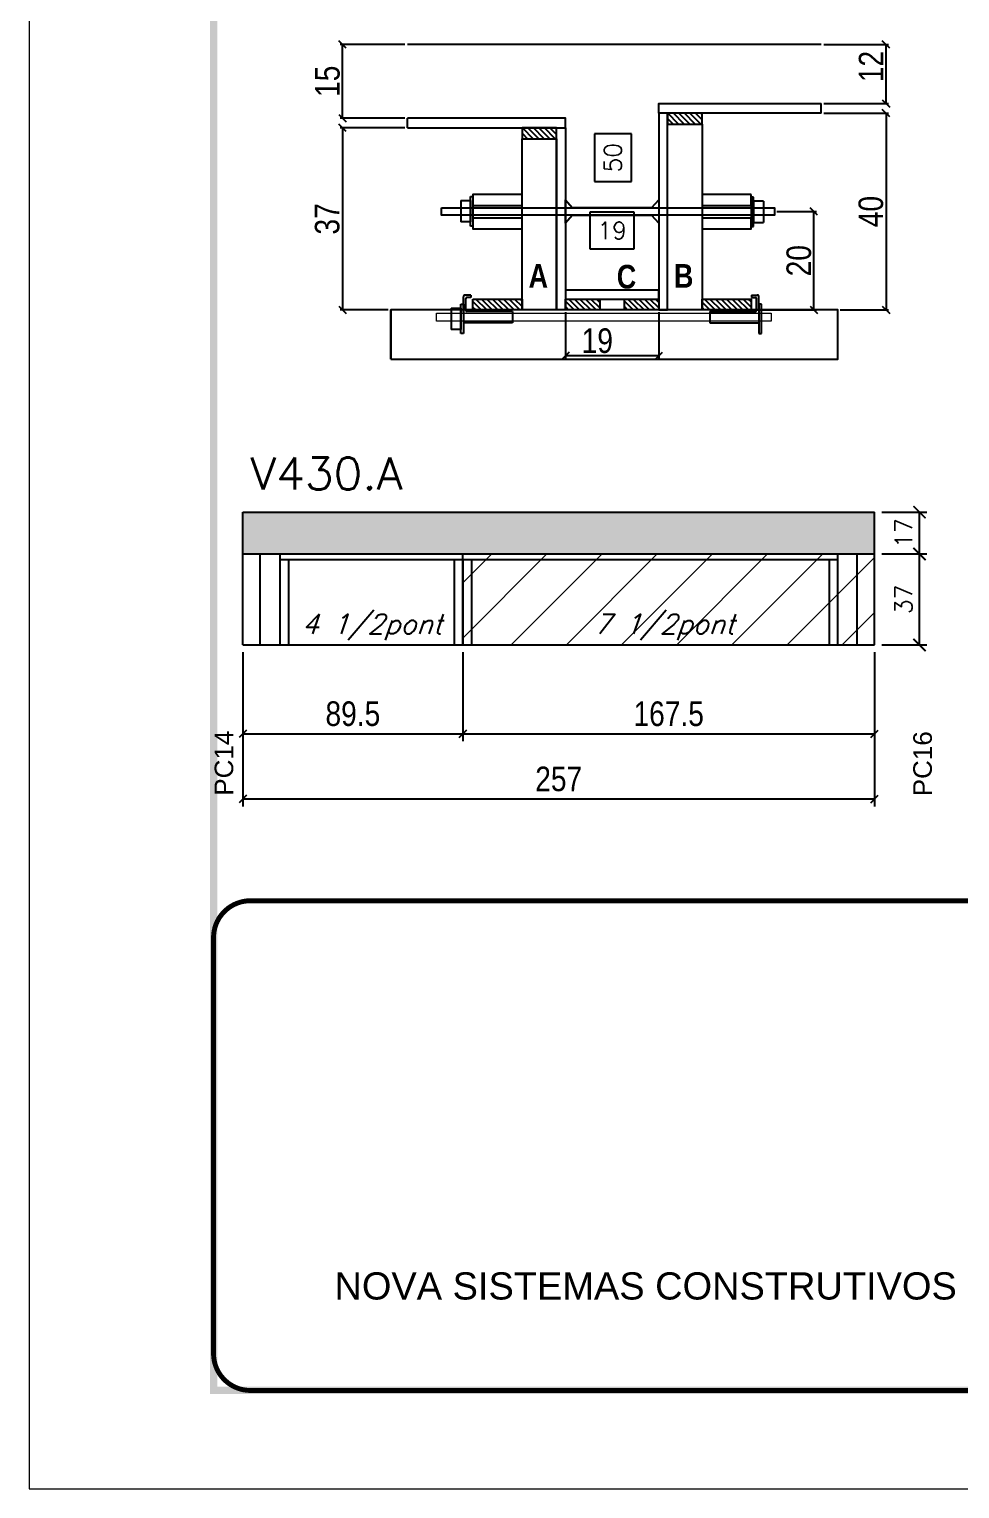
# Model space of a CAD drawing. Extents: x -3394 to 16474, y -5031 to 14397.
# Drawn here: x 7442 to 7821, y 4158 to 4752 of the extents above; entities that cross this region are included whole.
import ezdxf

# ---------------------------------------------------------------- set-up
doc = ezdxf.new("R2010")
doc.units = 0
doc.linetypes.add('CONTINUO', pattern=[0])
doc.linetypes.add('DASHED', pattern=[0.75, 0.5, -0.25])
doc.layers.get('0').update_dxf_attribs({"linetype": 'CONTINUOUS'})
doc.layers.get('Defpoints').update_dxf_attribs({"linetype": 'CONTINUOUS'})
for name, color, linetype in [('1HACHURA MADEIRAS', 1, 'CONTINUOUS'), ('barrote', 251, 'CONTINUOUS'), ('COTA', 241, 'CONTINUOUS'), ('Cota Seção (2x)', 4, 'CONTINUOUS'), ('detalhes', 4, 'CONTINUOUS'), ('NOMENCLATURA', 7, 'CONTINUOUS'), ('Painéis', 200, 'CONTINUOUS'), ('presilha', 1, 'CONTINUOUS'), ('SARR_2.2x10', 60, 'CONTINUOUS'), ('SARR_2.2x7', 40, 'CONTINUOUS'), ('SARR_3.5x7', 81, 'CONTINUOUS'), ('texto', 7, 'CONTINUOUS'), ('Tubo de PVC', 51, 'CONTINUOUS')]:
    doc.layers.add(name, color=color, linetype=linetype)
for name, color, linetype, lineweight in [('CONCRETO', 251, 'CONTINUOUS', 25), ('Folhas', 255, 'CONTINUOUS', 9), ('REAPROVEITAMENTO', 251, 'CONTINUOUS', 9), ('SARRAFO DE PRESSAO', 251, 'DASHED', 9), ('SCO-___-LAJ', 2, 'CONTINUOUS', 0), ('Texto Seção', 7, 'CONTINUOUS', 15)]:
    doc.layers.add(name, color=color, linetype=linetype, lineweight=lineweight)
doc.styles.add('ARIAL', font='arial.ttf')
doc.styles.add('COTA TECNICA', font='techl___.ttf', dxfattribs={"height": 10})
doc.styles.add('COTA TECNICA 2X', font='techl___.ttf', dxfattribs={"height": 10})
doc.styles.add('REGUA-120', font='ROMANS.shx', dxfattribs={"height": 15})
doc.styles.add('ROMANS', font='romans.shx')
doc.styles.add('TECNICA', font='techb___.ttf', dxfattribs={"height": 10})
doc.dimstyles.new('Cota Paínel', dxfattribs={"dimtxt": 7, "dimasz": 5, "dimexe": 3, "dimexo": 3, "dimgap": 3, "dimtad": 1, "dimdec": 1, "dimzin": 12, "dimdsep": 46, "dimtxsty": 'ROMANS', "dimblk": 'ARCHTICK', "dimcen": 0, "dimclrd": 4, "dimclre": 4, "dimclrt": 1, "dimadec": 1, "dimazin": 3, "dimtfac": 1, "dimtdec": 1, "dimtmove": 0, "dimatfit": 3, "dimldrblk": 'OBLIQUE', "dimfxl": 1, "dimtolj": 1, "dimtzin": 12, "dimarcsym": 0})
doc.dimstyles.new('Cota Seção interna', dxfattribs={"dimtxt": 7, "dimasz": 6, "dimexe": 0.18, "dimexo": 2, "dimgap": -4, "dimtad": 3, "dimdec": 1, "dimlfac": 0.5, "dimzin": 12, "dimdsep": 46, "dimtxsty": 'ROMANS', "dimblk": 'ARCHTICK', "dimcen": 0.09, "dimse1": 1, "dimse2": 1, "dimsd1": 1, "dimsd2": 1, "dimclrd": 180, "dimclre": 5, "dimclrt": 1, "dimadec": 0, "dimazin": 3, "dimtfac": 1, "dimtdec": 1, "dimtofl": 0, "dimtmove": 0, "dimatfit": 3, "dimldrblk": 'ARCHTICK', "dimfxl": 1, "dimtolj": 1, "dimtzin": 0, "dimarcsym": 0})
doc.dimstyles.new('PAINEL', dxfattribs={"dimtxt": 10, "dimasz": 3, "dimexe": 3, "dimexo": 3, "dimgap": 3, "dimtad": 1, "dimdec": 1, "dimzin": 12, "dimdsep": 46, "dimtxsty": 'COTA TECNICA', "dimblk1": 'OBLIQUE', "dimblk2": 'OBLIQUE', "dimsah": 1, "dimcen": 0.9, "dimclrd": 4, "dimclre": 4, "dimclrt": 240, "dimadec": 1, "dimazin": 3, "dimtfac": 1, "dimtdec": 1, "dimtmove": 0, "dimatfit": 3, "dimfxl": 1, "dimtolj": 1, "dimtzin": 12, "dimarcsym": 0})
doc.dimstyles.new('SECAO', dxfattribs={"dimscale": 0.333333, "dimtxt": 5, "dimasz": 9, "dimexe": 3, "dimexo": 3, "dimgap": 3, "dimtad": 1, "dimdec": 1, "dimlfac": 0.5, "dimzin": 12, "dimdsep": 46, "dimtxsty": 'COTA TECNICA 2X', "dimblk1": 'OBLIQUE', "dimblk2": 'OBLIQUE', "dimsah": 1, "dimcen": 0.9, "dimclrd": 4, "dimclre": 4, "dimclrt": 240, "dimadec": 1, "dimazin": 3, "dimtfac": 1, "dimtdec": 1, "dimtmove": 0, "dimatfit": 3, "dimfxl": 1, "dimtolj": 1, "dimtzin": 12, "dimarcsym": 0})

# ---------------------------------------------------------------- blocks, each defined once
blk = doc.blocks.new('9999999999')
at = {"color": 30, "linetype": 'CONTINUO', "const_width": 2}
blk.add_lwpolyline([(99583.98, 34230.21), (99583.98, 34414.45, 0.414214), (99568.98, 34429.45), (98228.98, 34429.45, 0.414214), (98213.98, 34414.45), (98213.98, 34245.21, 0.414214), (98228.98, 34230.21), (99583.98, 34230.21)], format="xyb", dxfattribs=at)
at = {"layer": 'Folhas'}
blk.add_lwpolyline([(98138.98, 34190.21), (99623.98, 34190.21), (99623.98, 35240.21), (98138.98, 35240.21)], close=True, dxfattribs=at)
at = {"layer": 'Folhas', "color": 30, "const_width": 3}
blk.add_lwpolyline([(98213.98, 34230.21), (99583.98, 34230.21), (99583.98, 35200.21), (98213.98, 35200.21)], close=True, dxfattribs=at)
at = {"color": 7, "linetype": 'Continuous', "ltscale": 5, "style": 'ARIAL'}
blk.add_text('NOVA SISTEMAS CONSTRUTIVOS', height=11.0592, dxfattribs=at).set_placement((98263.19, 34267.21))
blk = doc.blocks.new('_Oblique')
at = {"color": 0, "linetype": 'ByBlock', "lineweight": -2}
blk.add_line((-0.5, -0.5), (0.5, 0.5), dxfattribs=at)
blk = doc.blocks.new('*D1400')
at = {"layer": 'COTA', "color": 4, "lineweight": -2, "transparency": 16777216}
for p, q in [((7660.37, 4636.6), (7660.37, 4617.92)), ((7698.37, 4636.6), (7698.37, 4617.92)), ((7698.37, 4618.92), (7660.37, 4618.92))]:
    blk.add_line(p, q, dxfattribs=at)
at = {"layer": 'Defpoints', "color": 0, "transparency": 16777216}
for p in [(7660.37, 4637.6), (7698.37, 4637.6), (7660.37, 4618.92)]:
    blk.add_point(p, dxfattribs=at)
at = {"layer": 'COTA', "color": 4, "lineweight": -2, "transparency": 16777216, "xscale": 3, "yscale": 3, "zscale": 3, "rotation": 180}
blk.add_blockref('_Oblique', (7660.37, 4618.92), dxfattribs=at)
at = {"layer": 'COTA', "color": 4, "lineweight": -2, "transparency": 16777216, "xscale": 3, "yscale": 3, "zscale": 3}
blk.add_blockref('_Oblique', (7698.37, 4618.92), dxfattribs=at)
at = {"layer": 'COTA', "color": 240, "transparency": 16777216, "insert": (7673.37, 4625.01), "char_height": 10, "attachment_point": 5, "style": 'COTA TECNICA 2X'}
blk.add_mtext('\\A1;19', dxfattribs=at)
blk = doc.blocks.new('PRESILHA METÁLICA 1')
at = {"layer": 'presilha'}
for p, q in [((7.5, 10.64), (7.5, 19.86)), ((12, 21), (8.64, 21)), ((9, 11.57), (9, 18.93)), ((12, 19.5), (9.57, 19.5)), ((12, 21), (12, 19.5)), ((0, 13), (6, 13)), ((0, 13), (0, 0)), ((6, 15.5), (7.5, 15.5)), ((6, -2.5), (6, 15.5)), ((6, 13), (6, 0)), ((7.5, 15.5), (7.5, -2.5)), ((37.5, 11), (9.57, 11)), ((37.5, 11), (37.5, 4.1)), ((6, 0), (0, 0)), ((37.5, 4.1), (7.5, 4.1)), ((7.5, -2.5), (6, -2.5))]:
    blk.add_line(p, q, dxfattribs=at)
for centre, radius, start, end in [((8.64, 19.86), 1.14, 90, 180), ((9.57, 18.93), 0.57, 90, 180), ((9.57, 11.57), 0.57, 180, 270)]:
    blk.add_arc(centre, radius, start, end, dxfattribs=at)
blk = doc.blocks.new('PRESILHA METÁLICA 2')
at = {"layer": 'presilha'}
for p, q in [((-5.25, 23.5), (-5.25, 22)), ((-5.25, 23.5), (-1.89, 23.5)), ((-5.25, 22), (-2.82, 22)), ((-2.25, 14.07), (-2.25, 21.43)), ((-0.75, 14.64), (-0.75, 22.36)), ((0.75, 18), (-0.75, 18)), ((-0.75, 18), (-0.75, 0)), ((0.75, 0), (0.75, 18)), ((-30.75, 13.5), (-30.75, 6.6)), ((-30.75, 13.5), (-2.82, 13.5)), ((-30.75, 6.6), (-0.75, 6.6)), ((-0.75, 0), (0.75, 0))]:
    blk.add_line(p, q, dxfattribs=at)
for centre, radius, start, end in [((-2.82, 21.43), 0.57, 0, 90), ((-1.89, 22.36), 1.14, 0, 90), ((-2.82, 14.07), 0.57, 270, 0)]:
    blk.add_arc(centre, radius, start, end, dxfattribs=at)
blk = doc.blocks.new('*D1401')
at = {"layer": 'COTA', "color": 4, "lineweight": -2, "transparency": 16777216}
for p, q in [((7595.07, 4711.6), (7568.71, 4711.6)), ((7569.71, 4711.6), (7569.71, 4637.6)), ((7588.31, 4637.6), (7568.71, 4637.6))]:
    blk.add_line(p, q, dxfattribs=at)
at = {"layer": 'Defpoints', "color": 0, "transparency": 16777216}
for p in [(7596.07, 4711.6), (7569.71, 4637.6), (7589.31, 4637.6)]:
    blk.add_point(p, dxfattribs=at)
at = {"layer": 'COTA', "color": 4, "lineweight": -2, "transparency": 16777216, "xscale": 3, "yscale": 3, "zscale": 3}
for p, rotation in [((7569.71, 4711.6), 90), ((7569.71, 4637.6), 270)]:
    blk.add_blockref('_Oblique', p, dxfattribs=dict(at, rotation=rotation))
at = {"layer": 'COTA', "color": 240, "transparency": 16777216, "insert": (7563.5, 4674.6), "char_height": 10, "attachment_point": 5, "rotation": 90, "style": 'COTA TECNICA 2X'}
blk.add_mtext('\\A1;37', dxfattribs=at)
blk = doc.blocks.new('*D1402')
at = {"layer": 'Cota Seção (2x)', "color": 180, "lineweight": -2, "transparency": 16777216}
for p, q in [((7687.21, 4709.16), (7672.21, 4709.16)), ((7672.21, 4709.16), (7672.21, 4689.82)), ((7687.21, 4689.82), (7687.21, 4709.16)), ((7672.21, 4689.82), (7687.21, 4689.82))]:
    blk.add_line(p, q, dxfattribs=at)
at = {"layer": 'Defpoints', "color": 0, "transparency": 16777216}
for p in [(7691.21, 4745.6), (7698.37, 4745.6), (7690.95, 4645.6)]:
    blk.add_point(p, dxfattribs=at)
at = {"layer": 'Cota Seção (2x)', "color": 1, "transparency": 16777216, "insert": (7679.71, 4699.49), "char_height": 7, "attachment_point": 5, "rotation": 90, "style": 'ROMANS'}
blk.add_mtext('\\A1;50', dxfattribs=at)
blk = doc.blocks.new('_ArchTick')
at = {"color": 0, "linetype": 'ByBlock', "const_width": 0.15}
blk.add_lwpolyline([(-0.5, -0.5), (0.5, 0.5)], dxfattribs=at)
blk = doc.blocks.new('*D1403')
at = {"layer": 'COTA', "color": 4, "lineweight": -2, "transparency": 16777216}
for p, q in [((7595.07, 4745.6), (7568.71, 4745.6)), ((7569.71, 4715.6), (7569.71, 4745.6)), ((7595.07, 4715.6), (7568.71, 4715.6))]:
    blk.add_line(p, q, dxfattribs=at)
at = {"layer": 'Defpoints', "color": 0, "transparency": 16777216}
for p in [(7569.71, 4745.6), (7596.07, 4745.6), (7596.07, 4715.6)]:
    blk.add_point(p, dxfattribs=at)
at = {"layer": 'COTA', "color": 4, "lineweight": -2, "transparency": 16777216, "xscale": 3, "yscale": 3, "zscale": 3}
for p, rotation in [((7569.71, 4745.6), 90), ((7569.71, 4715.6), 270)]:
    blk.add_blockref('_Oblique', p, dxfattribs=dict(at, rotation=rotation))
at = {"layer": 'COTA', "color": 240, "transparency": 16777216, "insert": (7563.61, 4730.6), "char_height": 10, "attachment_point": 5, "rotation": 90, "style": 'COTA TECNICA 2X'}
blk.add_mtext('\\A1;15', dxfattribs=at)
blk = doc.blocks.new('*D1404')
at = {"layer": 'COTA', "color": 4, "lineweight": -2, "transparency": 16777216}
for p, q in [((7765.47, 4717.6), (7791.83, 4717.6)), ((7790.83, 4717.6), (7790.83, 4637.6)), ((7772.23, 4637.6), (7791.83, 4637.6))]:
    blk.add_line(p, q, dxfattribs=at)
at = {"layer": 'Defpoints', "color": 0, "transparency": 16777216}
for p in [(7764.47, 4717.6), (7771.23, 4637.6), (7790.83, 4637.6)]:
    blk.add_point(p, dxfattribs=at)
at = {"layer": 'COTA', "color": 4, "lineweight": -2, "transparency": 16777216, "xscale": 3, "yscale": 3, "zscale": 3}
for p, rotation in [((7790.83, 4717.6), 90), ((7790.83, 4637.6), 270)]:
    blk.add_blockref('_Oblique', p, dxfattribs=dict(at, rotation=rotation))
at = {"layer": 'COTA', "color": 240, "transparency": 16777216, "insert": (7784.72, 4677.6), "char_height": 10, "attachment_point": 5, "rotation": 90, "style": 'COTA TECNICA 2X'}
blk.add_mtext('\\A1;40', dxfattribs=at)
blk = doc.blocks.new('*D1405')
at = {"layer": 'COTA', "color": 4, "lineweight": -2, "transparency": 16777216}
for p, q in [((7765.47, 4745.6), (7791.83, 4745.6)), ((7790.83, 4721.6), (7790.83, 4745.6)), ((7765.47, 4721.6), (7791.83, 4721.6))]:
    blk.add_line(p, q, dxfattribs=at)
at = {"layer": 'Defpoints', "color": 0, "transparency": 16777216}
for p in [(7764.47, 4745.6), (7790.83, 4745.6), (7764.47, 4721.6)]:
    blk.add_point(p, dxfattribs=at)
at = {"layer": 'COTA', "color": 4, "lineweight": -2, "transparency": 16777216, "xscale": 3, "yscale": 3, "zscale": 3}
for p, rotation in [((7790.83, 4745.6), 90), ((7790.83, 4721.6), 270)]:
    blk.add_blockref('_Oblique', p, dxfattribs=dict(at, rotation=rotation))
at = {"layer": 'COTA', "color": 240, "transparency": 16777216, "insert": (7784.77, 4736.6), "char_height": 10, "attachment_point": 5, "rotation": 90, "style": 'COTA TECNICA 2X'}
blk.add_mtext('\\A1;12', dxfattribs=at)
blk = doc.blocks.new('*D1620')
at = {"layer": 'Cota Seção (2x)', "color": 180, "lineweight": -2, "transparency": 16777216}
for p, q in [((7688.37, 4677.37), (7670.37, 4677.37)), ((7670.37, 4677.37), (7670.37, 4662.37)), ((7688.37, 4662.37), (7688.37, 4677.37)), ((7670.37, 4662.37), (7688.37, 4662.37))]:
    blk.add_line(p, q, dxfattribs=at)
at = {"layer": 'Defpoints', "color": 0, "transparency": 16777216}
for p in [(7698.37, 4658.37), (7660.37, 4645.6), (7698.37, 4645.6)]:
    blk.add_point(p, dxfattribs=at)
at = {"layer": 'Cota Seção (2x)', "color": 1, "transparency": 16777216, "insert": (7679.37, 4669.87), "char_height": 7, "attachment_point": 5, "style": 'ROMANS'}
blk.add_mtext('\\A1;19', dxfattribs=at)
blk = doc.blocks.new('*D1406')
at = {"layer": 'COTA', "color": 4, "linetype": 'ByBlock', "lineweight": -2, "transparency": 16777216}
for p, q in [((7529.16, 4498.29), (7529.16, 4462.1)), ((7618.66, 4498.29), (7618.66, 4462.1)), ((7529.16, 4465.1), (7618.66, 4465.1))]:
    blk.add_line(p, q, dxfattribs=at)
at = {"layer": 'Defpoints', "color": 0, "linetype": 'ByBlock', "transparency": 16777216}
for p in [(7529.16, 4501.29), (7618.66, 4501.29), (7618.66, 4465.1)]:
    blk.add_point(p, dxfattribs=at)
at = {"layer": 'COTA', "color": 4, "linetype": 'ByBlock', "lineweight": -2, "transparency": 16777216, "xscale": 3, "yscale": 3, "zscale": 3, "rotation": 180}
blk.add_blockref('_Oblique', (7529.16, 4465.1), dxfattribs=at)
at = {"layer": 'COTA', "color": 4, "linetype": 'ByBlock', "lineweight": -2, "transparency": 16777216, "xscale": 3, "yscale": 3, "zscale": 3}
blk.add_blockref('_Oblique', (7618.66, 4465.1), dxfattribs=at)
at = {"layer": 'COTA', "color": 240, "linetype": 'ByBlock', "transparency": 16777216, "insert": (7573.91, 4473.24), "char_height": 10, "attachment_point": 5, "style": 'COTA TECNICA'}
blk.add_mtext('\\A1;89.5', dxfattribs=at)
blk = doc.blocks.new('*D1407')
at = {"layer": 'COTA', "color": 4, "linetype": 'ByBlock', "lineweight": -2, "transparency": 16777216}
for p, q in [((7618.66, 4498.29), (7618.66, 4462.1)), ((7786.16, 4498.29), (7786.16, 4462.1)), ((7618.66, 4465.1), (7786.16, 4465.1))]:
    blk.add_line(p, q, dxfattribs=at)
at = {"layer": 'Defpoints', "color": 0, "linetype": 'ByBlock', "transparency": 16777216}
for p in [(7618.66, 4501.29), (7786.16, 4501.29), (7786.16, 4465.1)]:
    blk.add_point(p, dxfattribs=at)
at = {"layer": 'COTA', "color": 4, "linetype": 'ByBlock', "lineweight": -2, "transparency": 16777216, "xscale": 3, "yscale": 3, "zscale": 3, "rotation": 180}
blk.add_blockref('_Oblique', (7618.66, 4465.1), dxfattribs=at)
at = {"layer": 'COTA', "color": 4, "linetype": 'ByBlock', "lineweight": -2, "transparency": 16777216, "xscale": 3, "yscale": 3, "zscale": 3}
blk.add_blockref('_Oblique', (7786.16, 4465.1), dxfattribs=at)
at = {"layer": 'COTA', "color": 240, "linetype": 'ByBlock', "transparency": 16777216, "insert": (7702.41, 4473.21), "char_height": 10, "attachment_point": 5, "style": 'COTA TECNICA'}
blk.add_mtext('\\A1;167.5', dxfattribs=at)
blk = doc.blocks.new('*D1621')
at = {"layer": 'COTA', "color": 4, "linetype": 'ByBlock', "lineweight": -2, "transparency": 16777216}
for p, q in [((7529.16, 4498.29), (7529.16, 4435.6)), ((7786.16, 4498.29), (7786.16, 4435.6)), ((7529.16, 4438.6), (7786.16, 4438.6))]:
    blk.add_line(p, q, dxfattribs=at)
at = {"layer": 'Defpoints', "color": 0, "linetype": 'ByBlock', "transparency": 16777216}
for p in [(7529.16, 4501.29), (7786.16, 4501.29), (7786.16, 4438.6)]:
    blk.add_point(p, dxfattribs=at)
at = {"layer": 'COTA', "color": 4, "linetype": 'ByBlock', "lineweight": -2, "transparency": 16777216, "xscale": 3, "yscale": 3, "zscale": 3, "rotation": 180}
blk.add_blockref('_Oblique', (7529.16, 4438.6), dxfattribs=at)
at = {"layer": 'COTA', "color": 4, "linetype": 'ByBlock', "lineweight": -2, "transparency": 16777216, "xscale": 3, "yscale": 3, "zscale": 3}
blk.add_blockref('_Oblique', (7786.16, 4438.6), dxfattribs=at)
at = {"layer": 'COTA', "color": 240, "linetype": 'ByBlock', "transparency": 16777216, "insert": (7657.66, 4446.71), "char_height": 10, "attachment_point": 5, "style": 'COTA TECNICA'}
blk.add_mtext('\\A1;257', dxfattribs=at)
blk = doc.blocks.new('*D1408')
at = {"layer": 'COTA', "color": 4, "lineweight": -2, "transparency": 16777216}
for p, q in [((7789.16, 4538.29), (7807.47, 4538.29)), ((7804.47, 4501.29), (7804.47, 4538.29)), ((7789.16, 4501.29), (7807.47, 4501.29))]:
    blk.add_line(p, q, dxfattribs=at)
at = {"layer": 'Defpoints', "color": 0, "transparency": 16777216}
for p in [(7786.16, 4538.29), (7804.47, 4538.29), (7786.16, 4501.29)]:
    blk.add_point(p, dxfattribs=at)
at = {"layer": 'COTA', "color": 4, "lineweight": -2, "transparency": 16777216, "xscale": 5, "yscale": 5, "zscale": 5}
for p, rotation in [((7804.47, 4538.29), 90), ((7804.47, 4501.29), 270)]:
    blk.add_blockref('_ArchTick', p, dxfattribs=dict(at, rotation=rotation))
at = {"layer": 'COTA', "color": 1, "transparency": 16777216, "insert": (7797.97, 4519.79), "char_height": 7, "attachment_point": 5, "rotation": 90, "style": 'ROMANS'}
blk.add_mtext('\\A1;37', dxfattribs=at)
blk = doc.blocks.new('*D1409')
at = {"layer": 'COTA', "color": 4, "linetype": 'Continuous', "lineweight": -2, "transparency": 16777216}
for p, q in [((7789.16, 4555.29), (7807.47, 4555.29)), ((7804.47, 4538.29), (7804.47, 4555.29))]:
    blk.add_line(p, q, dxfattribs=at)
at = {"layer": 'COTA', "color": 4, "lineweight": -2, "transparency": 16777216}
blk.add_line((7789.16, 4538.29), (7807.47, 4538.29), dxfattribs=at)
at = {"layer": 'Defpoints', "color": 0, "linetype": 'Continuous', "transparency": 16777216}
for p in [(7786.16, 4555.29), (7804.47, 4555.29), (7786.16, 4538.29)]:
    blk.add_point(p, dxfattribs=at)
at = {"layer": 'COTA', "color": 4, "linetype": 'Continuous', "lineweight": -2, "transparency": 16777216, "xscale": 5, "yscale": 5, "zscale": 5}
for p, rotation in [((7804.47, 4555.29), 90), ((7804.47, 4538.29), 270)]:
    blk.add_blockref('_ArchTick', p, dxfattribs=dict(at, rotation=rotation))
at = {"layer": 'COTA', "color": 1, "linetype": 'Continuous', "transparency": 16777216, "insert": (7797.97, 4546.79), "char_height": 7, "attachment_point": 5, "rotation": 90, "style": 'ROMANS'}
blk.add_mtext('\\A1;17', dxfattribs=at)
blk = doc.blocks.new('*D1412')
at = {"layer": 'COTA', "color": 4, "lineweight": -2, "transparency": 16777216}
for p, q in [((7746.45, 4677.6), (7762.5, 4677.6)), ((7761.5, 4637.6), (7761.5, 4677.6)), ((7736.97, 4637.6), (7762.5, 4637.6))]:
    blk.add_line(p, q, dxfattribs=at)
at = {"layer": 'Defpoints', "color": 0, "transparency": 16777216}
for p in [(7745.45, 4677.6), (7761.5, 4677.6), (7735.97, 4637.6)]:
    blk.add_point(p, dxfattribs=at)
at = {"layer": 'COTA', "color": 4, "lineweight": -2, "transparency": 16777216, "xscale": 3, "yscale": 3, "zscale": 3}
for p, rotation in [((7761.5, 4677.6), 90), ((7761.5, 4637.6), 270)]:
    blk.add_blockref('_Oblique', p, dxfattribs=dict(at, rotation=rotation))
at = {"layer": 'COTA', "color": 240, "transparency": 16777216, "insert": (7755.4, 4657.6), "char_height": 10, "attachment_point": 5, "rotation": 90, "style": 'COTA TECNICA 2X'}
blk.add_mtext('\\A1;20', dxfattribs=at)

msp = doc.modelspace()

# ---------------------------------------------------------------- hatches: boundary and pattern name
at = {"layer": 'COTA', "linetype": 'Continuous'}
h = msp.add_hatch(dxfattribs=at)
h.set_pattern_fill('AR-CONC', color=256, scale=0.05)
h.set_pattern_definition([(50, (7355.4725, -1725.9655), (9.1092334, -0.796954), [0.9525, -10.4775]), (355, (7355.472, -1725.9655), (-1.762171, 9.552842), [0.762, -8.382029]), (100.45144, (7356.232, -1726.032), (7.347062, 8.755888), [0.8095, -8.904512]), (46.1842, (7355.472, -1723.426), (13.553952, -2.102116), [1.42875, -15.71625]), (96.63556, (7356.602, -1723.601), (11.870207, 12.371306), [1.21425, -13.35678]), (351.18415, (7355.472, -1723.426), (11.870207, 12.371306), [1.142998, -12.572987]), (21, (7356.7425, -1724.0605), (7.58072, -5.11326), [0.9525, -10.4775]), (326, (7356.742, -1724.0605), (3.090101, 9.209398), [0.762, -8.382]), (71.45144, (7357.374, -1724.487), (10.670821, 4.096138), [0.8095, -8.904497]), (37.5, (7355.4725, -1725.9655), (0.1544302, 4.227752), [0, -8.2804, 0, -8.509, 0, -8.41375]), (7.5, (7355.4725, -1725.9655), (3.340983, 5.0090287), [0, -4.8514, 0, -8.0899, 0, -3.20675]), (327.5, (7352.6404, -1725.9655), (6.7795298, -0.2864372), [0, -3.175, 0, -9.906, 0, -13.1445]), (317.5, (7351.3704, -1725.9655), (7.406459, 1.2713246), [0, -4.1275, 0, -6.5786, 0, -9.3345])])
h.paths.add_polyline_path([(7786.16, 4538.29), (7786.16, 4555.29), (7529.16, 4555.29), (7529.16, 4538.29)])
at = {"layer": 'REAPROVEITAMENTO'}
h = msp.add_hatch(dxfattribs=at)
h.set_pattern_fill('ANSI31', color=256, scale=5)
h.set_pattern_definition([(45, (-86.736, -6052.543), (-11.22532, 11.22532), [])])
h.paths.add_polyline_path([(7618.66, 4538.29), (7618.66, 4501.29), (7786.16, 4501.29), (7786.16, 4538.29)])
at = {"layer": 'SARR_2.2x10'}
h = msp.add_hatch(dxfattribs=at)
h.set_pattern_fill('ANSI31', color=256, scale=0.5, angle=90)
h.set_pattern_definition([(135, (40720.5903, -118874.5708), (-1.122532015, -1.122532015), [])])
h.paths.add_polyline_path([(7622.77, 4642), (7622.77, 4637.6), (7642.77, 4637.6), (7642.77, 4642)])
h = msp.add_hatch(dxfattribs=at)
h.set_pattern_fill('ANSI31', color=256, scale=0.5, angle=90)
h.set_pattern_definition([(135, (40833.7903, -118874.5708), (-1.122532015, -1.122532015), [])])
h.paths.add_polyline_path([(7715.97, 4642), (7715.97, 4637.6), (7735.97, 4637.6), (7735.97, 4642)])
at = {"layer": 'SARR_2.2x7'}
h = msp.add_hatch(dxfattribs=at)
h.set_pattern_fill('ANSI31', color=256, scale=0.5, angle=90)
h.set_pattern_definition([(135, (40724.5903, -118798.9708), (-1.122532015, -1.122532015), [])])
h.paths.add_polyline_path([(7701.97, 4717.6), (7701.97, 4713.2), (7715.97, 4713.2), (7715.97, 4717.6)])
h = msp.add_hatch(dxfattribs=at)
h.set_pattern_fill('ANSI31', color=256, scale=0.5, angle=90)
h.set_pattern_definition([(135, (40665.3903, -118804.9708), (-1.122532015, -1.122532015), [])])
h.paths.add_polyline_path([(7642.77, 4711.6), (7642.77, 4707.2), (7656.77, 4707.2), (7656.77, 4711.6)])
h = msp.add_hatch(dxfattribs=at)
h.set_pattern_fill('ANSI31', color=256, scale=0.5, angle=90)
h.set_pattern_definition([(135, (40848.1903, -118874.5708), (-1.122532015, -1.122532015), [])])
h.paths.add_polyline_path([(7660.37, 4642), (7660.37, 4637.6), (7674.37, 4637.6), (7674.37, 4642)])
h = msp.add_hatch(dxfattribs=at)
h.set_pattern_fill('ANSI31', color=256, scale=0.5, angle=90)
h.set_pattern_definition([(135, (40872.1903, -118874.5708), (-1.122532015, -1.122532015), [])])
h.paths.add_polyline_path([(7684.37, 4642), (7684.37, 4637.6), (7698.37, 4637.6), (7698.37, 4642)])

# ---------------------------------------------------------------- linework, layer by layer
at = {"layer": '1HACHURA MADEIRAS', "elevation": 0}
for points in [[(7642.77, 4684.51), (7622.77, 4684.51), (7622.77, 4680.11), (7642.77, 4680.11)], [(7735.97, 4684.51), (7715.97, 4684.51), (7715.97, 4680.11), (7735.97, 4680.11)], [(7642.77, 4674.91), (7622.77, 4674.91), (7622.77, 4670.51), (7642.77, 4670.51)], [(7735.97, 4674.91), (7715.97, 4674.91), (7715.97, 4670.51), (7735.97, 4670.51)]]:
    msp.add_lwpolyline(points, close=True, dxfattribs=at)
at = {"layer": 'barrote', "elevation": 0}
msp.add_lwpolyline([(7589.31, 4617.6), (7771.23, 4617.6), (7771.23, 4637.6), (7589.31, 4637.6)], close=True, dxfattribs=at)
at = {"layer": 'CONCRETO', "linetype": 'Continuous'}
msp.add_line((7764.47, 4745.6), (7596.07, 4745.6), dxfattribs=at)
at = {"layer": 'COTA', "linetype": 'Continuous'}
for p in [(7529.16, 4555.29), (7786.16, 4538.29)]:
    msp.add_line(p, (7786.16, 4555.29), dxfattribs=at)
at = {"layer": 'COTA', "linetype": 'ByBlock'}
msp.add_line((7529.16, 4538.29), (7529.16, 4555.29), dxfattribs=at)
at = {"layer": 'detalhes', "color": 250}
msp.add_line((7589.31, 4617.6), (7589.31, 4637.6), dxfattribs=at)
at = {"layer": 'Painéis', "linetype": 'Continuous'}
for p, q in [((7764.47, 4717.6), (7764.47, 4721.6)), ((7596.07, 4711.6), (7596.07, 4715.6))]:
    msp.add_line(p, q, dxfattribs=at)
at = {"layer": 'Painéis', "linetype": 'ByBlock'}
for p, q in [((7529.16, 4538.29), (7786.16, 4538.29)), ((7529.16, 4501.29), (7529.16, 4538.29)), ((7618.66, 4501.29), (7618.66, 4538.29)), ((7786.16, 4501.29), (7786.16, 4538.29)), ((7529.16, 4501.29), (7786.16, 4501.29))]:
    msp.add_line(p, q, dxfattribs=at)
at = {"layer": 'Painéis', "linetype": 'Continuous', "elevation": 0}
for points in [[(7764.47, 4717.6), (7698.37, 4717.6), (7698.37, 4721.6), (7764.47, 4721.6)], [(7596.07, 4711.6), (7660.37, 4711.6), (7660.37, 4715.6), (7596.07, 4715.6)]]:
    msp.add_lwpolyline(points, dxfattribs=at)
for points in [[(7701.97, 4637.6), (7701.97, 4717.6), (7698.37, 4717.6), (7698.37, 4637.6)], [(7656.77, 4637.6), (7656.77, 4711.6), (7660.37, 4711.6), (7660.37, 4637.6)], [(7698.37, 4645.6), (7660.37, 4645.6), (7660.37, 4642), (7698.37, 4642)]]:
    msp.add_lwpolyline(points, close=True, dxfattribs=at)
at = {"layer": 'presilha'}
for p, q in [((7617.77, 4682.03), (7621.77, 4682.03)), ((7617.77, 4682.03), (7617.77, 4673.37)), ((7621.77, 4683.7), (7622.77, 4683.7)), ((7621.77, 4671.7), (7621.77, 4683.7)), ((7621.77, 4682.03), (7621.77, 4673.37)), ((7622.77, 4683.7), (7622.77, 4671.7)), ((7736.97, 4683.51, 0), (7735.97, 4683.51, 0)), ((7735.97, 4683.51, 0), (7735.97, 4671.51, 0)), ((7736.97, 4671.51, 0), (7736.97, 4683.51, 0)), ((7740.97, 4681.84, 0), (7736.97, 4681.84, 0)), ((7736.97, 4681.84, 0), (7736.97, 4673.17, 0)), ((7740.97, 4681.84, 0), (7740.97, 4673.17, 0)), ((7621.77, 4673.37), (7617.77, 4673.37)), ((7622.77, 4671.7), (7621.77, 4671.7)), ((7735.97, 4671.51, 0), (7736.97, 4671.51, 0)), ((7736.97, 4673.17, 0), (7740.97, 4673.17, 0))]:
    msp.add_line(p, q, dxfattribs=at)
at = {"layer": 'presilha', "elevation": 0}
msp.add_lwpolyline([(7609.99, 4679.1), (7745.45, 4679.1), (7745.45, 4676.1), (7609.99, 4676.1)], close=True, dxfattribs=at)
at = {"layer": 'SARR_2.2x10', "elevation": 0}
for points in [[(7622.77, 4642), (7642.77, 4642), (7642.77, 4637.6), (7622.77, 4637.6)], [(7715.97, 4642), (7735.97, 4642), (7735.97, 4637.6), (7715.97, 4637.6)]]:
    msp.add_lwpolyline(points, close=True, dxfattribs=at)
at = {"layer": 'SARR_2.2x7', "linetype": 'Continuous'}
for p, q in [((7536.16, 4501.29), (7536.16, 4538.29)), ((7779.16, 4501.29), (7779.16, 4538.29)), ((7544.16, 4536.09), (7618.66, 4536.09)), ((7618.66, 4536.09), (7771.16, 4536.09))]:
    msp.add_line(p, q, dxfattribs=at)
at = {"layer": 'SARR_2.2x7', "elevation": 0}
for points in [[(7715.97, 4717.6), (7701.97, 4717.6), (7701.97, 4713.2), (7715.97, 4713.2)], [(7656.77, 4711.6), (7642.77, 4711.6), (7642.77, 4707.2), (7656.77, 4707.2)], [(7660.37, 4642), (7674.37, 4642), (7674.37, 4637.6), (7660.37, 4637.6)], [(7684.37, 4642), (7698.37, 4642), (7698.37, 4637.6), (7684.37, 4637.6)]]:
    msp.add_lwpolyline(points, close=True, dxfattribs=at)
at = {"layer": 'SARR_3.5x7'}
for p, q in [((7544.16, 4538.29), (7544.16, 4501.29)), ((7771.16, 4538.29), (7771.16, 4501.29)), ((7547.66, 4536.09), (7547.66, 4501.29)), ((7615.16, 4536.09), (7615.16, 4501.29)), ((7618.66, 4536.09), (7618.66, 4501.29)), ((7622.16, 4536.09), (7622.16, 4501.29)), ((7767.66, 4536.09), (7767.66, 4501.29)), ((7544.16, 4501.29), (7547.66, 4501.29)), ((7615.16, 4501.29), (7618.66, 4501.29)), ((7618.66, 4501.29), (7622.16, 4501.29)), ((7767.66, 4501.29), (7771.16, 4501.29))]:
    msp.add_line(p, q, dxfattribs=at)
at = {"layer": 'SARR_3.5x7', "elevation": 0}
for points in [[(7701.97, 4713.2), (7715.97, 4713.2), (7715.97, 4637.6), (7701.97, 4637.6)], [(7642.77, 4707.2), (7656.77, 4707.2), (7656.77, 4637.6), (7642.77, 4637.6)]]:
    msp.add_lwpolyline(points, close=True, dxfattribs=at)
at = {"layer": 'SCO-___-LAJ', "color": 1, "elevation": 0}
msp.add_lwpolyline([(7607.91, 4636.27), (7744.08, 4636.27), (7744.08, 4633.07), (7607.91, 4633.07)], close=True, dxfattribs=at)
at = {"layer": 'Tubo de PVC', "elevation": 0}
msp.add_lwpolyline([(7698.37, 4682.34), (7698.37, 4672.86), (7695.57, 4676.01), (7663.17, 4676.01), (7660.37, 4672.86), (7660.37, 4682.34), (7663.17, 4679.19), (7695.57, 4679.19)], close=True, dxfattribs=at)

# ---------------------------------------------------------------- block references
at = {"layer": 'presilha', "xscale": 0.6666666666666666, "yscale": 0.6666666666666666, "zscale": 0.6666666666666666}
for name, p in [('PRESILHA METÁLICA 1', (7613.9, 4629.63)), ('PRESILHA METÁLICA 2', (7739.65, 4627.97))]:
    msp.add_blockref(name, p, dxfattribs=at)
at = {"layer": 'SARRAFO DE PRESSAO', "color": 6, "linetype": 'ByBlock'}
msp.add_blockref('9999999999', (-90696.77, -30032.25), dxfattribs=at)

# ---------------------------------------------------------------- texts
at = {"layer": 'detalhes', "style": 'TECNICA'}
for s, p in [('A', (7645.39, 4646.62)), ('C', (7681.28, 4646.3)), ('B', (7704.52, 4646.62))]:
    msp.add_text(s, height=9.6, dxfattribs=at).set_placement(p)
at = {"layer": 'NOMENCLATURA', "linetype": 'Continuous', "style": 'ARIAL'}
for s, p in [('PC14', (7525.23, 4439.94)), ('PC16', (7809.49, 4439.72))]:
    msp.add_text(s, height=7.567, rotation=90, dxfattribs=at).set_placement(p)
at = {"layer": 'texto', "color": 2, "char_height": 8, "attachment_point": 5, "style": 'ROMANS'}
for s, insert in [('{\\Q19;\\C256;4 1/2pont}', (7581.67, 4508.51)), ('{\\Q19;\\C256;7 1/2pont}', (7700.63, 4508.51))]:
    msp.add_mtext(s, dxfattribs=dict(at, insert=insert))
at = {"layer": 'Texto Seção', "style": 'REGUA-120', "width": 1.05}
msp.add_text('V430.A', height=13, dxfattribs=at).set_placement((7532.16, 4564.47))

# ---------------------------------------------------------------- dimensions: what is measured, and where the dimension line sits
at = {"layer": 'COTA'}
for base, p1, p2, angle, picture, middle in [((7569.71, 4745.6), (7596.07, 4715.6), (7596.07, 4745.6), 90, '*D1403', (7569.71, 4730.6)), ((7790.83, 4745.6), (7764.47, 4721.6), (7764.47, 4745.6), 90, '*D1405', (7790.83, 4736.6)), ((7660.37, 4618.92, 0), (7698.37, 4637.6), (7660.37, 4637.6), 180, '*D1400', (7673.37, 4618.92, 0))]:
    dim = msp.add_linear_dim(base=base, p1=p1, p2=p2, angle=angle, dimstyle='SECAO', dxfattribs=at)
    dim.commit()
    dim.dimension.update_dxf_attribs({"geometry": picture, "text_midpoint": middle, "dimtype": 160})
for base, p1, p2, dimstyle, picture, middle in [((7790.83, 4637.6), (7764.47, 4717.6), (7771.23, 4637.6), 'SECAO', '*D1404', (7784.72, 4677.6)), ((7569.71, 4637.6), (7596.07, 4711.6), (7589.31, 4637.6), 'SECAO', '*D1401', (7563.5, 4674.6)), ((7761.5, 4677.6), (7735.97, 4637.6), (7745.45, 4677.6), 'SECAO', '*D1412', (7755.4, 4657.6)), ((7804.47, 4538.29), (7786.16, 4501.29), (7786.16, 4538.29), 'Cota Paínel', '*D1408', (7797.97, 4519.79))]:
    dim = msp.add_linear_dim(base=base, p1=p1, p2=p2, angle=90, dimstyle=dimstyle, dxfattribs=at)
    dim.commit()
    dim.dimension.update_dxf_attribs({"geometry": picture, "text_midpoint": middle})
at = {"layer": 'COTA', "linetype": 'Continuous'}
dim = msp.add_linear_dim(base=(7804.47, 4555.29), p1=(7786.16, 4538.29), p2=(7786.16, 4555.29), angle=90, dimstyle='Cota Paínel', dxfattribs=at)
dim.commit()
dim.dimension.update_dxf_attribs({"geometry": '*D1409', "text_midpoint": (7804.47, 4546.79), "dimtype": 160})
at = {"layer": 'COTA', "linetype": 'ByBlock'}
for base, p2, picture, middle in [((7618.66, 4465.1), (7618.66, 4501.29), '*D1406', (7573.91, 4473.24)), ((7786.16, 4438.6), (7786.16, 4501.29), '*D1621', (7657.66, 4446.71))]:
    dim = msp.add_linear_dim(base=base, p1=(7529.16, 4501.29), p2=p2, dimstyle='PAINEL', dxfattribs=at)
    dim.commit()
    dim.dimension.update_dxf_attribs({"geometry": picture, "text_midpoint": middle})
dim = msp.add_linear_dim(base=(7786.16, 4465.1), p1=(7618.66, 4501.29), p2=(7786.16, 4501.29), dimstyle='PAINEL', override={"dimtmove": 1}, dxfattribs=at)
dim.commit()
dim.dimension.update_dxf_attribs({"geometry": '*D1407', "text_midpoint": (7702.41, 4473.21)})
at = {"layer": 'Cota Seção (2x)'}
dim = msp.add_linear_dim(base=(7691.21, 4745.6), p1=(7690.95, 4645.6), p2=(7698.37, 4745.6), angle=90, dimstyle='Cota Seção interna', dxfattribs=at)
dim.commit()
dim.dimension.update_dxf_attribs({"geometry": '*D1402', "text_midpoint": (7691.21, 4699.49), "dimtype": 160})
dim = msp.add_linear_dim(base=(7698.37, 4658.37), p1=(7660.37, 4645.6), p2=(7698.37, 4645.6), dimstyle='Cota Seção interna', dxfattribs=at)
dim.commit()
dim.dimension.update_dxf_attribs({"geometry": '*D1620', "text_midpoint": (7679.37, 4669.87)})

doc.saveas('drawing.dxf')
